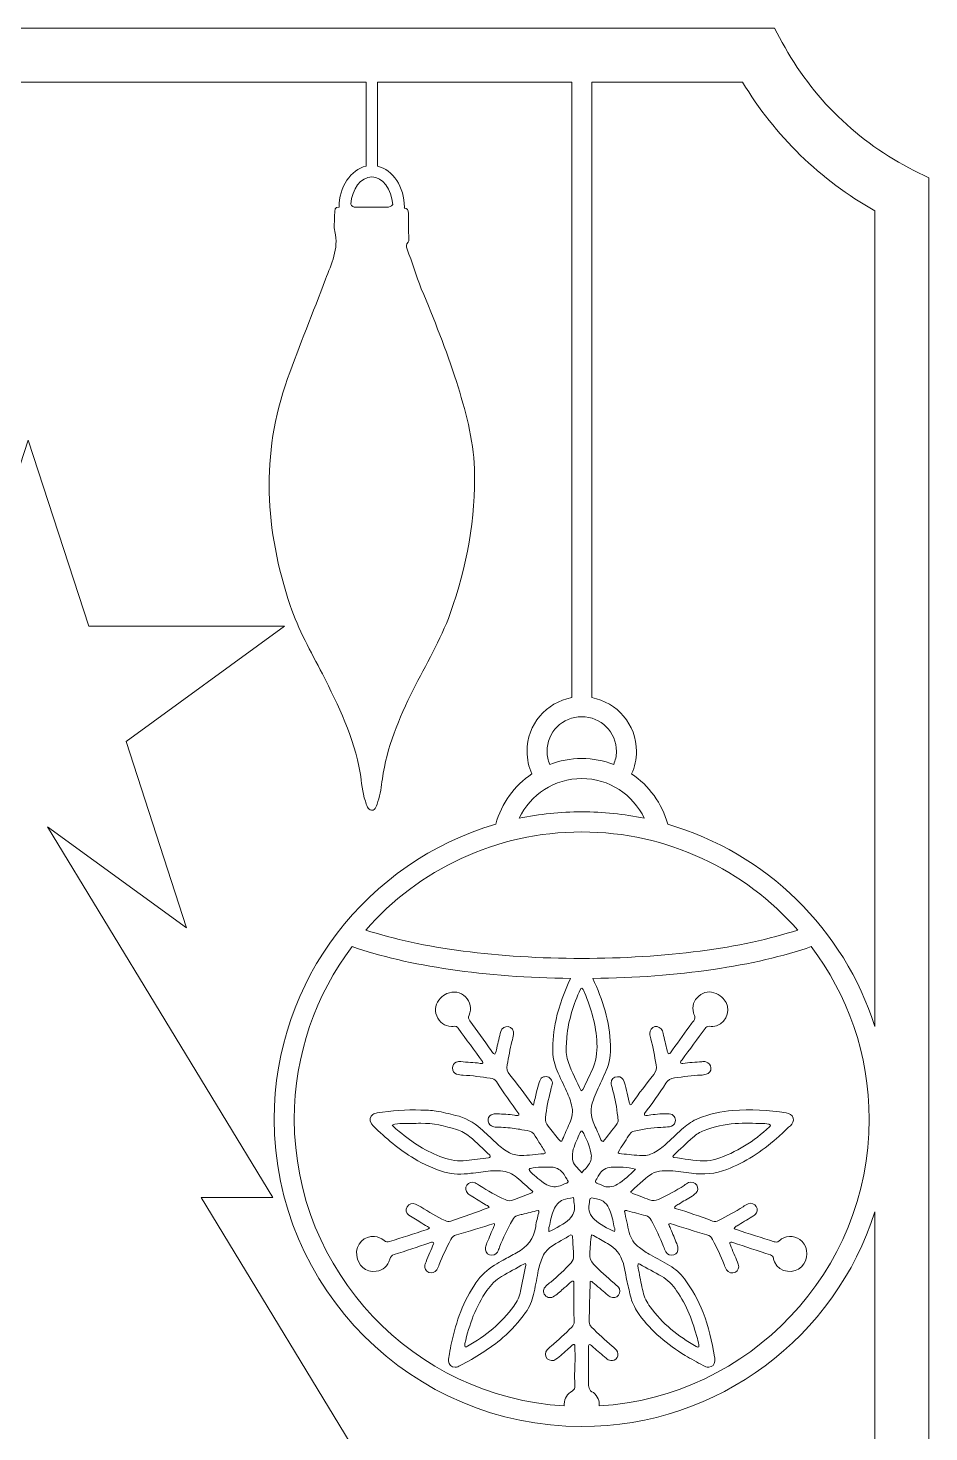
# Model space of a CAD drawing. Header units: centimetres. Extents: x 3.8 to 10.1, y -19.1 to -0.9.
# Drawn here: x 6.985 to 10.133, y -5.825 to -0.916 of the extents above; entities that cross this region are included whole.
import ezdxf

# ---------------------------------------------------------------- set-up
doc = ezdxf.new("R2010")
doc.units = ezdxf.units.CM
doc.header["$MEASUREMENT"] = 0
doc.layers.add('Layer 1', color=7, linetype='Continuous')

msp = doc.modelspace()

# ---------------------------------------------------------------- linework, layer by layer
at = {"layer": 'Layer 1', "lineweight": 0}
for points, knots in [([(10.0802, -1.4139), (9.8858, -1.3173), (9.7226, -1.1584), (9.6203, -0.9665), (9.6203, -0.9665), (9.5936, -0.9165), (9.5936, -0.9165), (9.5936, -0.9165), (8.9546, -0.9165), (8.9546, -0.9165), (8.9546, -0.9165), (8.8845, -0.9165), (8.8845, -0.9165), (8.8845, -0.9165), (8.2062, -0.9165), (8.2062, -0.9165), (8.2062, -0.9165), (8.1663, -0.9165), (8.1663, -0.9165), (8.1663, -0.9165), (5.8037, -0.9165), (5.8037, -0.9165), (5.8037, -0.9165), (5.7638, -0.9165), (5.7638, -0.9165), (5.7638, -0.9165), (5.0855, -0.9165), (5.0855, -0.9165), (5.0855, -0.9165), (5.0154, -0.9165), (5.0154, -0.9165), (5.0154, -0.9165), (4.3469, -0.9165), (4.3469, -0.9165), (4.3469, -0.9165), (4.3201, -0.9665), (4.3201, -0.9665), (4.2216, -1.1515), (4.0719, -1.3012), (3.8872, -1.4), (3.8872, -1.4), (3.8372, -1.4264), (3.8372, -1.4264), (3.8372, -1.4264), (3.8372, -19.0985), (3.8372, -19.0985), (3.8372, -19.0985), (10.1328, -19.0985), (10.1328, -19.0985), (10.1328, -19.0985), (10.1328, -1.44), (10.1328, -1.44), (10.1328, -1.44), (10.0802, -1.4139), (10.0802, -1.4139)], [0, 0, 0, 0, 1, 1, 1, 2, 2, 2, 3, 3, 3, 4, 4, 4, 5, 5, 5, 6, 6, 6, 7, 7, 7, 8, 8, 8, 9, 9, 9, 10, 10, 10, 11, 11, 11, 12, 12, 12, 13, 13, 13, 14, 14, 14, 15, 15, 15, 16, 16, 16, 17, 17, 17, 18, 18, 18, 18]), ([(9.944, -10.8465), (9.8522, -10.9406), (9.7682, -11.0129), (9.7087, -11.0661), (9.4552, -11.2926), (9.1475, -11.2876), (9.0465, -11.2656), (8.9383, -11.056), (8.4532, -10.7213), (8.4532, -10.7213), (7.7781, -10.1044), (8.4349, -9.0716), (8.462, -9.0288), (7.3955, -10.2199), (8.4655, -11.113), (8.5589, -11.3024), (8.6526, -11.4917), (8.5712, -11.5144), (8.5712, -11.5144), (7.8451, -11.236), (7.5793, -10.9554), (7.4217, -10.6748), (7.2678, -10.4007), (7.3867, -10.1091), (7.3927, -10.095), (6.7305, -11.2105), (8.6404, -11.5389), (8.0395, -11.7063), (7.439, -11.8737), (7.4242, -12.2578), (7.4242, -12.2578), (7.3207, -12.2367), (7.2121, -12.2367), (7.1275, -12.2424), (7.1275, -12.2424), (7.1275, -8.9058), (7.1275, -8.9058), (7.1275, -8.9058), (9.0342, -8.9058), (9.0342, -8.9058), (9.0342, -8.9058), (7.9458, -7.112), (7.9458, -7.112), (7.9458, -7.112), (8.4261, -7.112), (8.4261, -7.112), (8.4261, -7.112), (7.7476, -5.9933), (7.7476, -5.9933), (7.7476, -5.9933), (8.1896, -5.9933), (8.1896, -5.9933), (8.1896, -5.9933), (7.59, -5.0052), (7.59, -5.0052), (7.59, -5.0052), (7.8397, -5.0052), (7.8397, -5.0052), (7.8397, -5.0052), (7.0533, -3.7088), (7.0533, -3.7088), (7.0533, -3.7088), (7.539, -4.0618), (7.539, -4.0618), (7.539, -4.0618), (7.3273, -3.4106), (7.3273, -3.4106), (7.3273, -3.4106), (7.8813, -3.0079), (7.8813, -3.0079), (7.8813, -3.0079), (7.1967, -3.0079), (7.1967, -3.0079), (7.1967, -3.0079), (6.985, -2.3567), (6.985, -2.3567), (6.985, -2.3567), (6.7733, -3.0079), (6.7733, -3.0079), (6.7733, -3.0079), (6.0887, -3.0079), (6.0887, -3.0079), (6.0887, -3.0079), (6.6427, -3.4106), (6.6427, -3.4106), (6.6427, -3.4106), (6.431, -4.0618), (6.431, -4.0618), (6.431, -4.0618), (6.9171, -3.7085), (6.9171, -3.7085), (6.9171, -3.7085), (6.1303, -5.0052), (6.1303, -5.0052), (6.1303, -5.0052), (6.3804, -5.0052), (6.3804, -5.0052), (6.3804, -5.0052), (5.7804, -5.9933), (5.7804, -5.9933), (5.7804, -5.9933), (6.2224, -5.9933), (6.2224, -5.9933), (6.2224, -5.9933), (5.5439, -7.112), (5.5439, -7.112), (5.5439, -7.112), (6.0246, -7.112), (6.0246, -7.112), (6.0246, -7.112), (4.9358, -8.9058), (4.9358, -8.9058), (4.9358, -8.9058), (6.8425, -8.9058), (6.8425, -8.9058), (6.8425, -8.9058), (6.8425, -12.2424), (6.8425, -12.2424), (6.7579, -12.2367), (6.6493, -12.2367), (6.5458, -12.2578), (6.5458, -12.2578), (6.531, -11.8737), (5.9305, -11.7063), (5.3296, -11.5389), (7.2395, -11.2105), (6.5773, -10.095), (6.5833, -10.1091), (6.7022, -10.4007), (6.5483, -10.6748), (6.3907, -10.9554), (6.1249, -11.236), (5.3988, -11.5144), (5.3988, -11.5144), (5.3174, -11.4917), (5.4111, -11.3024), (5.5045, -11.113), (6.5745, -10.2199), (5.508, -9.0288), (5.5351, -9.0716), (6.1919, -10.1044), (5.5168, -10.7213), (5.5168, -10.7213), (5.0317, -11.056), (4.9235, -11.2656), (4.8225, -11.2876), (4.5148, -11.2926), (4.2613, -11.0661), (4.2018, -11.0129), (4.1178, -10.9406), (4.026, -10.8465), (4.026, -10.8465), (4.026, -5.0552), (4.026, -5.0552), (4.1634, -5.49), (4.5708, -5.8058), (5.0503, -5.8058), (5.643, -5.8058), (6.1249, -5.3239), (6.1249, -4.7312), (6.1249, -4.2433), (5.7977, -3.8302), (5.351, -3.7), (5.3309, -3.6264), (5.2853, -3.5647), (5.2246, -3.5238), (5.2359, -3.4993), (5.2415, -3.4725), (5.2415, -3.4452), (5.2415, -3.3517), (5.1742, -3.2737), (5.0855, -3.2574), (5.0855, -3.2574), (5.0855, -1.1052), (5.0855, -1.1052), (5.0855, -1.1052), (5.7638, -1.1052), (5.7638, -1.1052), (5.7638, -1.1052), (5.7638, -1.3997), (5.7638, -1.3997), (5.7106, -1.412), (5.67, -1.4714), (5.67, -1.5432), (5.67, -1.5441), (5.6703, -1.545), (5.6703, -1.546), (5.6606, -1.5472), (5.6559, -1.552), (5.6559, -1.5652), (5.6565, -1.5944), (5.6552, -1.624), (5.6546, -1.6533), (5.6546, -1.6574), (5.6549, -1.6627), (5.6571, -1.6649), (5.6659, -1.6725), (5.6634, -1.6806), (5.6603, -1.6891), (5.6433, -1.7351), (5.6294, -1.7822), (5.6109, -1.8279), (5.5665, -1.9348), (5.5234, -2.0421), (5.4885, -2.1525), (5.4567, -2.2519), (5.429, -2.3526), (5.4256, -2.4574), (5.4202, -2.6313), (5.4511, -2.7993), (5.5099, -2.9629), (5.5439, -3.057), (5.5951, -3.1419), (5.6395, -3.2306), (5.6889, -3.3297), (5.7317, -3.431), (5.7471, -3.5417), (5.7509, -3.5682), (5.7534, -3.5949), (5.7625, -3.6204), (5.7669, -3.6327), (5.7697, -3.6515), (5.7848, -3.6512), (5.7993, -3.6509), (5.8021, -3.6323), (5.8065, -3.6194), (5.8179, -3.5877), (5.8191, -3.5537), (5.8248, -3.5207), (5.8462, -3.3967), (5.9003, -3.285), (5.9566, -3.1746), (5.9969, -3.0963), (6.0406, -3.0195), (6.0689, -2.9355), (6.157, -2.6719), (6.1737, -2.4083), (6.078, -2.1421), (6.0359, -2.0254), (5.9896, -1.9106), (5.9456, -1.7948), (5.9251, -1.741), (5.8987, -1.6885), (5.9132, -1.6275), (5.9173, -1.6105), (5.9138, -1.5919), (5.9138, -1.5743), (5.9138, -1.5466), (5.9141, -1.5435), (5.8981, -1.5432), (5.8981, -1.5073), (5.888, -1.4743), (5.871, -1.4488), (5.8544, -1.4233), (5.8305, -1.4054), (5.8037, -1.3994), (5.8037, -1.3994), (5.8037, -1.1052), (5.8037, -1.1052), (5.8037, -1.1052), (8.1663, -1.1052), (8.1663, -1.1052), (8.1663, -1.1052), (8.1663, -1.3994), (8.1663, -1.3994), (8.1395, -1.4054), (8.1156, -1.4233), (8.099, -1.4488), (8.082, -1.4743), (8.0719, -1.5073), (8.0719, -1.5432), (8.0559, -1.5435), (8.0562, -1.5466), (8.0562, -1.5743), (8.0562, -1.5919), (8.0527, -1.6105), (8.0568, -1.6275), (8.0713, -1.6885), (8.0449, -1.741), (8.0244, -1.7948), (7.9804, -1.9106), (7.9341, -2.0254), (7.892, -2.1421), (7.7963, -2.4083), (7.813, -2.6719), (7.9011, -2.9355), (7.9294, -3.0195), (7.9731, -3.0963), (8.0134, -3.1746), (8.0697, -3.285), (8.1238, -3.3967), (8.1452, -3.5207), (8.1509, -3.5537), (8.1521, -3.5877), (8.1635, -3.6194), (8.1679, -3.6323), (8.1707, -3.6509), (8.1852, -3.6512), (8.2003, -3.6515), (8.2031, -3.6327), (8.2075, -3.6204), (8.2166, -3.5949), (8.2191, -3.5682), (8.2229, -3.5417), (8.2383, -3.431), (8.2811, -3.3297), (8.3305, -3.2306), (8.3749, -3.1419), (8.4261, -3.057), (8.4601, -2.9629), (8.5189, -2.7993), (8.5498, -2.6313), (8.5444, -2.4574), (8.541, -2.3526), (8.5133, -2.2519), (8.4815, -2.1525), (8.4466, -2.0421), (8.4035, -1.9348), (8.3591, -1.8279), (8.3406, -1.7822), (8.3267, -1.7351), (8.3097, -1.6891), (8.3066, -1.6806), (8.3041, -1.6725), (8.3129, -1.6649), (8.3151, -1.6627), (8.3154, -1.6574), (8.3154, -1.6533), (8.3148, -1.624), (8.3135, -1.5944), (8.3141, -1.5652), (8.3141, -1.552), (8.3094, -1.5472), (8.2997, -1.546), (8.2997, -1.545), (8.3, -1.5441), (8.3, -1.5432), (8.3, -1.4714), (8.2594, -1.412), (8.2062, -1.3997), (8.2062, -1.3997), (8.2062, -1.1052), (8.2062, -1.1052), (8.2062, -1.1052), (8.8845, -1.1052), (8.8845, -1.1052), (8.8845, -1.1052), (8.8845, -3.2574), (8.8845, -3.2574), (8.7958, -3.2737), (8.7285, -3.3517), (8.7285, -3.4452), (8.7285, -3.4725), (8.7341, -3.4993), (8.7454, -3.5238), (8.6847, -3.5647), (8.6391, -3.6264), (8.619, -3.7), (8.1723, -3.8302), (7.8451, -4.2433), (7.8451, -4.7312), (7.8451, -5.3239), (8.327, -5.8058), (8.9197, -5.8058), (9.3992, -5.8058), (9.8066, -5.49), (9.944, -5.0552), (9.944, -5.0552), (9.944, -10.8465), (9.944, -10.8465)], [0, 0, 0, 0, 1, 1, 1, 2, 2, 2, 3, 3, 3, 4, 4, 4, 5, 5, 5, 6, 6, 6, 7, 7, 7, 8, 8, 8, 9, 9, 9, 10, 10, 10, 11, 11, 11, 12, 12, 12, 13, 13, 13, 14, 14, 14, 15, 15, 15, 16, 16, 16, 17, 17, 17, 18, 18, 18, 19, 19, 19, 20, 20, 20, 21, 21, 21, 22, 22, 22, 23, 23, 23, 24, 24, 24, 25, 25, 25, 26, 26, 26, 27, 27, 27, 28, 28, 28, 29, 29, 29, 30, 30, 30, 31, 31, 31, 32, 32, 32, 33, 33, 33, 34, 34, 34, 35, 35, 35, 36, 36, 36, 37, 37, 37, 38, 38, 38, 39, 39, 39, 40, 40, 40, 41, 41, 41, 42, 42, 42, 43, 43, 43, 44, 44, 44, 45, 45, 45, 46, 46, 46, 47, 47, 47, 48, 48, 48, 49, 49, 49, 50, 50, 50, 51, 51, 51, 52, 52, 52, 53, 53, 53, 54, 54, 54, 55, 55, 55, 56, 56, 56, 57, 57, 57, 58, 58, 58, 59, 59, 59, 60, 60, 60, 61, 61, 61, 62, 62, 62, 63, 63, 63, 64, 64, 64, 65, 65, 65, 66, 66, 66, 67, 67, 67, 68, 68, 68, 69, 69, 69, 70, 70, 70, 71, 71, 71, 72, 72, 72, 73, 73, 73, 74, 74, 74, 75, 75, 75, 76, 76, 76, 77, 77, 77, 78, 78, 78, 79, 79, 79, 80, 80, 80, 81, 81, 81, 82, 82, 82, 83, 83, 83, 84, 84, 84, 85, 85, 85, 86, 86, 86, 87, 87, 87, 88, 88, 88, 89, 89, 89, 90, 90, 90, 91, 91, 91, 92, 92, 92, 93, 93, 93, 94, 94, 94, 95, 95, 95, 96, 96, 96, 97, 97, 97, 98, 98, 98, 99, 99, 99, 100, 100, 100, 101, 101, 101, 102, 102, 102, 103, 103, 103, 104, 104, 104, 105, 105, 105, 106, 106, 106, 107, 107, 107, 108, 108, 108, 109, 109, 109, 110, 110, 110, 111, 111, 111, 112, 112, 112, 113, 113, 113, 114, 114, 114, 115, 115, 115, 116, 116, 116, 117, 117, 117, 118, 118, 118, 119, 119, 119, 120, 120, 120, 121, 121, 121, 122, 122, 122, 123, 123, 123, 123]), ([(9.4819, -1.1052), (9.593, -1.2921), (9.7543, -1.4491), (9.944, -1.5554), (9.944, -1.5554), (9.944, -4.4075), (9.944, -4.4075), (9.8364, -4.0674), (9.5637, -3.8), (9.2202, -3.7), (9.2, -3.6264), (9.1544, -3.5647), (9.094, -3.5238), (9.105, -3.4993), (9.1107, -3.4725), (9.1107, -3.4452), (9.1107, -3.3517), (9.0434, -3.2737), (8.9546, -3.2574), (8.9546, -3.2574), (8.9546, -1.1052), (8.9546, -1.1052), (8.9546, -1.1052), (9.4819, -1.1052), (9.4819, -1.1052)], [0, 0, 0, 0, 1, 1, 1, 2, 2, 2, 3, 3, 3, 4, 4, 4, 5, 5, 5, 6, 6, 6, 7, 7, 7, 8, 8, 8, 8]), ([(8.1858, -1.4371), (8.2242, -1.4371), (8.2556, -1.4796), (8.2591, -1.5334), (8.2547, -1.5397), (8.2481, -1.5435), (8.2371, -1.5432), (8.2201, -1.5425), (8.2031, -1.5428), (8.1858, -1.5428), (8.1858, -1.5428), (8.1858, -1.5432), (8.1858, -1.5432), (8.1672, -1.5432), (8.149, -1.5425), (8.1304, -1.5432), (8.121, -1.5435), (8.1159, -1.5397), (8.1128, -1.5321), (8.1166, -1.479), (8.1477, -1.4371), (8.1858, -1.4371)], [0, 0, 0, 0, 1, 1, 1, 2, 2, 2, 3, 3, 3, 4, 4, 4, 5, 5, 5, 6, 6, 6, 7, 7, 7, 7]), ([(8.7983, -3.4452), (8.7983, -3.3785), (8.8527, -3.3241), (8.9197, -3.3241), (8.9864, -3.3241), (9.0408, -3.3785), (9.0408, -3.4452), (9.0408, -3.4612), (9.0374, -3.4766), (9.0314, -3.4911), (8.9965, -3.4776), (8.9587, -3.4703), (8.9197, -3.4703), (8.8804, -3.4703), (8.8427, -3.4776), (8.8077, -3.4911), (8.8018, -3.4766), (8.7983, -3.4612), (8.7983, -3.4452)], [0, 0, 0, 0, 1, 1, 1, 2, 2, 2, 3, 3, 3, 4, 4, 4, 5, 5, 5, 6, 6, 6, 6]), ([(8.9197, -3.5402), (9.0147, -3.5402), (9.099, -3.5962), (9.1381, -3.6792), (9.0676, -3.6644), (8.9943, -3.6569), (8.9197, -3.6569), (8.8449, -3.6569), (8.7716, -3.6644), (8.7011, -3.6792), (8.7401, -3.5962), (8.8247, -3.5402), (8.9197, -3.5402)], [0, 0, 0, 0, 1, 1, 1, 2, 2, 2, 3, 3, 3, 4, 4, 4, 4]), ([(8.9197, -3.727), (9.2202, -3.727), (9.4904, -3.8598), (9.6744, -4.0699), (9.4813, -4.1335), (9.2101, -4.1693), (8.9197, -4.1693), (8.629, -4.1693), (8.3579, -4.1335), (8.1647, -4.0699), (8.3491, -3.8598), (8.619, -3.727), (8.9197, -3.727)], [0, 0, 0, 0, 1, 1, 1, 2, 2, 2, 3, 3, 3, 4, 4, 4, 4]), ([(8.8958, -5.6627), (8.8961, -5.6712), (8.8942, -5.6772), (8.8864, -5.6819), (8.8691, -5.6917), (8.8596, -5.7071), (8.8584, -5.7272), (8.8581, -5.7294), (8.8584, -5.7316), (8.8584, -5.7338), (8.333, -5.702), (7.9152, -5.2648), (7.9152, -4.7312), (7.9152, -4.505), (7.9904, -4.2958), (8.1172, -4.1278), (8.3107, -4.1958), (8.585, -4.236), (8.8807, -4.2392), (8.859, -4.2854), (8.8411, -4.3333), (8.8298, -4.3833), (8.8213, -4.4207), (8.8184, -4.4585), (8.8187, -4.4965), (8.8191, -4.5192), (8.825, -4.5412), (8.8338, -4.562), (8.8445, -4.5859), (8.8555, -4.6098), (8.8669, -4.6337), (8.8751, -4.6513), (8.8813, -4.6696), (8.8854, -4.6884), (8.888, -4.7001), (8.8876, -4.7114), (8.8845, -4.723), (8.8817, -4.7334), (8.8785, -4.7438), (8.8738, -4.7535), (8.8656, -4.7721), (8.8574, -4.7903), (8.8496, -4.8086), (8.8433, -4.8092), (8.8414, -4.8045), (8.8386, -4.801), (8.8263, -4.7863), (8.8147, -4.7708), (8.8021, -4.7561), (8.7945, -4.7469), (8.792, -4.7381), (8.7933, -4.7262), (8.7964, -4.6938), (8.803, -4.662), (8.8112, -4.6302), (8.8125, -4.6252), (8.8131, -4.6195), (8.8153, -4.6145), (8.8213, -4.6013), (8.8115, -4.5859), (8.7999, -4.5834), (8.7857, -4.5802), (8.7756, -4.5862), (8.7706, -4.6025), (8.7672, -4.6136), (8.7643, -4.6249), (8.7615, -4.6362), (8.758, -4.651), (8.7549, -4.6661), (8.7511, -4.6818), (8.7486, -4.6802), (8.7461, -4.6796), (8.7448, -4.678), (8.7209, -4.6428), (8.6948, -4.6088), (8.6681, -4.5758), (8.6596, -4.5651), (8.657, -4.5547), (8.6592, -4.5415), (8.664, -4.5141), (8.6687, -4.4868), (8.6759, -4.4597), (8.6781, -4.4515), (8.6806, -4.443), (8.6816, -4.4349), (8.6838, -4.4217), (8.6747, -4.4097), (8.6621, -4.4075), (8.652, -4.4059), (8.6401, -4.4128), (8.6369, -4.4242), (8.6316, -4.4434), (8.6272, -4.4632), (8.6228, -4.4827), (8.6212, -4.4902), (8.6199, -4.4975), (8.6161, -4.5044), (8.6092, -4.5019), (8.6067, -4.4956), (8.6032, -4.4909), (8.5784, -4.4563), (8.5535, -4.4213), (8.5287, -4.387), (8.524, -4.3808), (8.523, -4.3754), (8.5259, -4.3679), (8.5353, -4.3439), (8.5315, -4.3219), (8.5133, -4.3037), (8.4957, -4.2864), (8.4711, -4.282), (8.4488, -4.2924), (8.4403, -4.2964), (8.4324, -4.3015), (8.4261, -4.3084), (8.4091, -4.3263), (8.4035, -4.3471), (8.4129, -4.3704), (8.4224, -4.393), (8.4393, -4.4062), (8.4648, -4.4069), (8.4686, -4.4069), (8.4724, -4.4066), (8.4765, -4.4066), (8.4806, -4.4066), (8.4837, -4.4081), (8.4862, -4.4113), (8.4869, -4.4119), (8.4872, -4.4125), (8.4878, -4.4132), (8.5161, -4.4522), (8.5447, -4.4909), (8.573, -4.5296), (8.5737, -4.5308), (8.5737, -4.5324), (8.5743, -4.534), (8.5718, -4.5384), (8.5674, -4.5368), (8.5642, -4.5362), (8.5422, -4.5314), (8.5193, -4.5336), (8.4972, -4.5299), (8.4916, -4.5292), (8.4862, -4.5299), (8.4812, -4.5321), (8.4727, -4.5362), (8.4683, -4.5428), (8.468, -4.5522), (8.468, -4.5623), (8.473, -4.5711), (8.4824, -4.5736), (8.49, -4.5758), (8.4979, -4.5774), (8.5054, -4.5777), (8.5372, -4.5783), (8.5686, -4.584), (8.6001, -4.5881), (8.6089, -4.589), (8.6161, -4.5918), (8.6215, -4.6), (8.6464, -4.6381), (8.6728, -4.6758), (8.7001, -4.7123), (8.7008, -4.7133), (8.7001, -4.7152), (8.7001, -4.7167), (8.6951, -4.7196), (8.6894, -4.7183), (8.6844, -4.7174), (8.6646, -4.7133), (8.6445, -4.7142), (8.6243, -4.7126), (8.6196, -4.7123), (8.6149, -4.7123), (8.6105, -4.7133), (8.6007, -4.7149), (8.5935, -4.7221), (8.5922, -4.7318), (8.5907, -4.7406), (8.596, -4.751), (8.6042, -4.7551), (8.6099, -4.7579), (8.6158, -4.7589), (8.6221, -4.7589), (8.6432, -4.7595), (8.664, -4.7608), (8.6847, -4.7639), (8.6929, -4.7652), (8.7014, -4.7661), (8.7099, -4.768), (8.7218, -4.7702), (8.736, -4.7696), (8.7454, -4.7768), (8.7549, -4.7841), (8.7605, -4.7963), (8.7672, -4.8067), (8.7753, -4.819), (8.7832, -4.8316), (8.7907, -4.8441), (8.7933, -4.8482), (8.7917, -4.852), (8.7867, -4.852), (8.7602, -4.8523), (8.7344, -4.8586), (8.708, -4.8583), (8.691, -4.8583), (8.6759, -4.8539), (8.6615, -4.8454), (8.646, -4.8363), (8.6322, -4.8253), (8.6193, -4.813), (8.6017, -4.7966), (8.5841, -4.7803), (8.5664, -4.7639), (8.5413, -4.7413), (8.512, -4.7259), (8.479, -4.718), (8.4563, -4.7123), (8.434, -4.7067), (8.411, -4.7029), (8.3931, -4.6998), (8.3755, -4.7001), (8.3579, -4.6994), (8.3063, -4.6969), (8.2556, -4.7016), (8.205, -4.7092), (8.1993, -4.7101), (8.1943, -4.7117), (8.1899, -4.7149), (8.1798, -4.7218), (8.177, -4.7353), (8.1836, -4.7457), (8.1858, -4.7488), (8.1883, -4.7517), (8.1911, -4.7545), (8.2345, -4.7979), (8.2814, -4.8372), (8.334, -4.8693), (8.3673, -4.8898), (8.4032, -4.9042), (8.44, -4.9162), (8.4702, -4.9259), (8.5013, -4.924), (8.5322, -4.9206), (8.5551, -4.9181), (8.5784, -4.9152), (8.6014, -4.9124), (8.613, -4.9108), (8.6246, -4.9118), (8.636, -4.9121), (8.6583, -4.9127), (8.6769, -4.9215), (8.6929, -4.9354), (8.7118, -4.9511), (8.73, -4.9681), (8.7483, -4.9841), (8.7476, -4.9889), (8.7442, -4.9895), (8.7417, -4.9904), (8.7215, -4.9983), (8.7011, -5.0055), (8.6813, -5.0137), (8.6709, -5.0178), (8.6621, -5.0169), (8.6523, -5.0125), (8.6212, -4.9986), (8.5916, -4.9816), (8.5627, -4.9634), (8.5576, -4.9599), (8.5526, -4.9561), (8.5469, -4.9536), (8.5366, -4.9486), (8.5246, -4.9521), (8.518, -4.9615), (8.5123, -4.97), (8.5136, -4.9838), (8.5218, -4.9911), (8.5252, -4.9942), (8.529, -4.9967), (8.5331, -4.9992), (8.5495, -5.0093), (8.5661, -5.0194), (8.5825, -5.0298), (8.5872, -5.0323), (8.5929, -5.0338), (8.5963, -5.0405), (8.5507, -5.0565), (8.5064, -5.0716), (8.462, -5.0876), (8.4544, -5.0902), (8.4488, -5.0892), (8.4422, -5.0861), (8.4132, -5.0716), (8.3846, -5.0559), (8.3572, -5.0382), (8.3513, -5.0345), (8.3456, -5.0307), (8.339, -5.0279), (8.3274, -5.0225), (8.3157, -5.0269), (8.3091, -5.0379), (8.3038, -5.0477), (8.3056, -5.0593), (8.316, -5.0669), (8.3308, -5.0769), (8.3462, -5.0858), (8.3613, -5.0952), (8.3698, -5.1005), (8.3786, -5.1053), (8.3871, -5.1106), (8.3849, -5.1163), (8.3802, -5.1169), (8.3761, -5.1182), (8.3333, -5.132), (8.2905, -5.1455), (8.2481, -5.1591), (8.2408, -5.1616), (8.2349, -5.1613), (8.2289, -5.1556), (8.2195, -5.1471), (8.2081, -5.1427), (8.1952, -5.1414), (8.1628, -5.1383), (8.1273, -5.1663), (8.1336, -5.2081), (8.1386, -5.2415), (8.1628, -5.2682), (8.2015, -5.2629), (8.2264, -5.2597), (8.2424, -5.2449), (8.2487, -5.221), (8.2515, -5.2113), (8.2556, -5.2072), (8.2647, -5.2044), (8.3053, -5.1915), (8.3456, -5.1776), (8.3859, -5.1644), (8.3887, -5.1635), (8.3915, -5.1619), (8.3947, -5.1613), (8.3969, -5.1609), (8.3994, -5.1609), (8.4013, -5.1619), (8.4041, -5.1631), (8.4025, -5.1657), (8.4016, -5.1675), (8.3975, -5.1776), (8.3931, -5.1877), (8.389, -5.1974), (8.3843, -5.2084), (8.3799, -5.2191), (8.3755, -5.2298), (8.3742, -5.2333), (8.3723, -5.2371), (8.3717, -5.2408), (8.3692, -5.2525), (8.3749, -5.2635), (8.3849, -5.2673), (8.3956, -5.271), (8.4076, -5.2676), (8.4135, -5.2578), (8.417, -5.2519), (8.4195, -5.2456), (8.422, -5.239), (8.4337, -5.2094), (8.4472, -5.1808), (8.4617, -5.1524), (8.4664, -5.1433), (8.4721, -5.1386), (8.4821, -5.1358), (8.5262, -5.1232), (8.5696, -5.1097), (8.6133, -5.0961), (8.6174, -5.0996), (8.6139, -5.1031), (8.6127, -5.1062), (8.6048, -5.1254), (8.5963, -5.1446), (8.5885, -5.1641), (8.5863, -5.1691), (8.5844, -5.1742), (8.5831, -5.1795), (8.5806, -5.1905), (8.5869, -5.2021), (8.597, -5.2056), (8.608, -5.2097), (8.6196, -5.2056), (8.6253, -5.1959), (8.6284, -5.1905), (8.6303, -5.1845), (8.6325, -5.1786), (8.6451, -5.1462), (8.6596, -5.1144), (8.6772, -5.0842), (8.6816, -5.0763), (8.6869, -5.0707), (8.6961, -5.0684), (8.7014, -5.0672), (8.7064, -5.0653), (8.7115, -5.064), (8.7303, -5.0593), (8.7489, -5.0546), (8.7678, -5.0505), (8.77, -5.0502), (8.7703, -5.0552), (8.7694, -5.0587), (8.7656, -5.0744), (8.7609, -5.0902), (8.7587, -5.1062), (8.7533, -5.1493), (8.7288, -5.1779), (8.692, -5.1984), (8.6765, -5.2069), (8.6608, -5.2154), (8.6451, -5.2239), (8.635, -5.2295), (8.625, -5.2355), (8.6152, -5.2415), (8.5888, -5.2572), (8.5677, -5.2783), (8.5501, -5.3034), (8.506, -5.367), (8.4806, -5.4381), (8.4645, -5.513), (8.4617, -5.5259), (8.4592, -5.5388), (8.457, -5.5517), (8.4554, -5.5602), (8.4541, -5.5686), (8.4544, -5.5771), (8.4544, -5.5904), (8.4639, -5.5982), (8.4771, -5.5982), (8.4834, -5.5982), (8.4891, -5.5957), (8.4947, -5.5929), (8.5479, -5.5655), (8.5982, -5.534), (8.6441, -5.495), (8.6747, -5.4696), (8.6998, -5.4394), (8.7234, -5.4073), (8.7373, -5.3884), (8.7461, -5.3667), (8.7511, -5.3437), (8.7571, -5.3189), (8.7618, -5.2937), (8.7662, -5.2685), (8.7694, -5.2509), (8.7744, -5.2339), (8.781, -5.2172), (8.7873, -5.2009), (8.798, -5.188), (8.8121, -5.1776), (8.8345, -5.1613), (8.8603, -5.1499), (8.882, -5.1351), (8.8889, -5.138), (8.8873, -5.1424), (8.8876, -5.1458), (8.8889, -5.1666), (8.8898, -5.1877), (8.8914, -5.2084), (8.8924, -5.2185), (8.8889, -5.2264), (8.8823, -5.2336), (8.86, -5.2575), (8.8367, -5.2802), (8.8112, -5.3006), (8.8058, -5.305), (8.8002, -5.3091), (8.7952, -5.3141), (8.7841, -5.3245), (8.7829, -5.3368), (8.7914, -5.3469), (8.7999, -5.3569), (8.8121, -5.3585), (8.8247, -5.3494), (8.8364, -5.3406), (8.8474, -5.3308), (8.8587, -5.3214), (8.8669, -5.3145), (8.8747, -5.3069), (8.8832, -5.2997), (8.8845, -5.2984), (8.887, -5.2975), (8.8892, -5.2978), (8.8924, -5.2981), (8.8917, -5.3012), (8.8917, -5.3031), (8.8917, -5.3327), (8.892, -5.3623), (8.892, -5.3915), (8.8924, -5.4073), (8.8924, -5.4227), (8.893, -5.4381), (8.8933, -5.4466), (8.8905, -5.4526), (8.8845, -5.4585), (8.8618, -5.4818), (8.8376, -5.5038), (8.8128, -5.5246), (8.8077, -5.5287), (8.803, -5.5325), (8.7989, -5.5372), (8.7904, -5.5469), (8.7911, -5.5602), (8.7992, -5.5686), (8.8068, -5.5762), (8.82, -5.5781), (8.8291, -5.5708), (8.8445, -5.5589), (8.859, -5.546), (8.8738, -5.5334), (8.8788, -5.529), (8.8842, -5.5243), (8.8895, -5.5196), (8.8917, -5.5177), (8.8958, -5.5199), (8.8958, -5.5233), (8.8961, -5.5473), (8.8968, -5.5715), (8.8955, -5.5954), (8.8946, -5.6177), (8.8942, -5.6404), (8.8958, -5.6627)], [0, 0, 0, 0, 1, 1, 1, 2, 2, 2, 3, 3, 3, 4, 4, 4, 5, 5, 5, 6, 6, 6, 7, 7, 7, 8, 8, 8, 9, 9, 9, 10, 10, 10, 11, 11, 11, 12, 12, 12, 13, 13, 13, 14, 14, 14, 15, 15, 15, 16, 16, 16, 17, 17, 17, 18, 18, 18, 19, 19, 19, 20, 20, 20, 21, 21, 21, 22, 22, 22, 23, 23, 23, 24, 24, 24, 25, 25, 25, 26, 26, 26, 27, 27, 27, 28, 28, 28, 29, 29, 29, 30, 30, 30, 31, 31, 31, 32, 32, 32, 33, 33, 33, 34, 34, 34, 35, 35, 35, 36, 36, 36, 37, 37, 37, 38, 38, 38, 39, 39, 39, 40, 40, 40, 41, 41, 41, 42, 42, 42, 43, 43, 43, 44, 44, 44, 45, 45, 45, 46, 46, 46, 47, 47, 47, 48, 48, 48, 49, 49, 49, 50, 50, 50, 51, 51, 51, 52, 52, 52, 53, 53, 53, 54, 54, 54, 55, 55, 55, 56, 56, 56, 57, 57, 57, 58, 58, 58, 59, 59, 59, 60, 60, 60, 61, 61, 61, 62, 62, 62, 63, 63, 63, 64, 64, 64, 65, 65, 65, 66, 66, 66, 67, 67, 67, 68, 68, 68, 69, 69, 69, 70, 70, 70, 71, 71, 71, 72, 72, 72, 73, 73, 73, 74, 74, 74, 75, 75, 75, 76, 76, 76, 77, 77, 77, 78, 78, 78, 79, 79, 79, 80, 80, 80, 81, 81, 81, 82, 82, 82, 83, 83, 83, 84, 84, 84, 85, 85, 85, 86, 86, 86, 87, 87, 87, 88, 88, 88, 89, 89, 89, 90, 90, 90, 91, 91, 91, 92, 92, 92, 93, 93, 93, 94, 94, 94, 95, 95, 95, 96, 96, 96, 97, 97, 97, 98, 98, 98, 99, 99, 99, 100, 100, 100, 101, 101, 101, 102, 102, 102, 103, 103, 103, 104, 104, 104, 105, 105, 105, 106, 106, 106, 107, 107, 107, 108, 108, 108, 109, 109, 109, 110, 110, 110, 111, 111, 111, 112, 112, 112, 113, 113, 113, 114, 114, 114, 115, 115, 115, 116, 116, 116, 117, 117, 117, 118, 118, 118, 119, 119, 119, 120, 120, 120, 121, 121, 121, 122, 122, 122, 123, 123, 123, 124, 124, 124, 125, 125, 125, 126, 126, 126, 127, 127, 127, 128, 128, 128, 129, 129, 129, 130, 130, 130, 131, 131, 131, 132, 132, 132, 133, 133, 133, 134, 134, 134, 135, 135, 135, 136, 136, 136, 137, 137, 137, 138, 138, 138, 139, 139, 139, 140, 140, 140, 141, 141, 141, 142, 142, 142, 143, 143, 143, 144, 144, 144, 145, 145, 145, 146, 146, 146, 147, 147, 147, 148, 148, 148, 149, 149, 149, 150, 150, 150, 151, 151, 151, 152, 152, 152, 153, 153, 153, 154, 154, 154, 155, 155, 155, 156, 156, 156, 157, 157, 157, 158, 158, 158, 159, 159, 159, 160, 160, 160, 161, 161, 161, 162, 162, 162, 163, 163, 163, 164, 164, 164, 165, 165, 165, 166, 166, 166, 167, 167, 167, 168, 168, 168, 169, 169, 169, 170, 170, 170, 171, 171, 171, 172, 172, 172, 173, 173, 173, 174, 174, 174, 175, 175, 175, 175]), ([(8.9433, -5.5369), (8.9433, -5.5312), (8.9417, -5.5249), (8.9455, -5.5189), (8.9528, -5.5196), (8.9562, -5.5252), (8.9606, -5.529), (8.9754, -5.5416), (8.9899, -5.5545), (9.0047, -5.5671), (9.0094, -5.5712), (9.0144, -5.5746), (9.021, -5.5749), (9.0301, -5.5759), (9.0377, -5.5731), (9.043, -5.5649), (9.0478, -5.5573), (9.0475, -5.546), (9.0415, -5.5388), (9.0368, -5.5337), (9.0317, -5.529), (9.0261, -5.5246), (9.0012, -5.5038), (8.9773, -5.4815), (8.9543, -5.4582), (8.9493, -5.4532), (8.9455, -5.4478), (8.9458, -5.4403), (8.9468, -5.3931), (8.9477, -5.3456), (8.949, -5.2984), (8.9534, -5.2956), (8.9559, -5.2997), (8.9584, -5.3019), (8.9745, -5.3154), (8.9902, -5.3292), (9.0062, -5.3428), (9.0103, -5.3462), (9.0144, -5.3497), (9.0191, -5.3522), (9.0298, -5.3582), (9.0412, -5.3554), (9.0484, -5.3462), (9.0547, -5.3381), (9.055, -5.3264), (9.0481, -5.3182), (9.0434, -5.3132), (9.0377, -5.3088), (9.0324, -5.3044), (9.0072, -5.2839), (8.9836, -5.2616), (8.9609, -5.238), (8.9509, -5.2276), (8.9471, -5.2169), (8.9477, -5.2028), (8.9493, -5.1804), (8.9496, -5.1581), (8.9534, -5.1355), (8.9565, -5.1364), (8.9591, -5.1367), (8.9609, -5.1377), (8.977, -5.1468), (8.9927, -5.1565), (9.0091, -5.1657), (9.038, -5.1814), (9.0563, -5.2047), (9.0651, -5.2364), (9.071, -5.2572), (9.0736, -5.2789), (9.0783, -5.3), (9.0827, -5.3189), (9.0868, -5.3377), (9.0918, -5.3566), (9.0972, -5.3777), (9.1079, -5.3966), (9.1208, -5.4142), (9.1635, -5.474), (9.2189, -5.5193), (9.2812, -5.5573), (9.3016, -5.5696), (9.323, -5.5809), (9.3438, -5.5926), (9.3501, -5.596), (9.3564, -5.5985), (9.3636, -5.5982), (9.3756, -5.5976), (9.3841, -5.5897), (9.385, -5.5778), (9.3856, -5.5724), (9.385, -5.5671), (9.3841, -5.5617), (9.3746, -5.5089), (9.3627, -5.457), (9.3438, -5.4069), (9.3277, -5.3645), (9.3051, -5.3258), (9.2787, -5.2893), (9.2648, -5.2701), (9.2469, -5.2553), (9.2268, -5.2434), (9.2047, -5.2305), (9.1824, -5.2179), (9.1598, -5.2056), (9.1462, -5.1981), (9.1333, -5.1899), (9.1211, -5.1804), (9.1031, -5.1666), (9.0909, -5.1493), (9.0855, -5.1273), (9.0795, -5.1024), (9.0742, -5.0776), (9.0688, -5.0537), (9.0729, -5.048), (9.0764, -5.0508), (9.0799, -5.0518), (9.1009, -5.0574), (9.1217, -5.0628), (9.1428, -5.0684), (9.1516, -5.0707), (9.1576, -5.0757), (9.162, -5.0839), (9.1786, -5.1137), (9.1934, -5.1443), (9.2054, -5.1764), (9.2079, -5.1826), (9.2104, -5.1896), (9.2136, -5.1955), (9.2192, -5.2056), (9.2309, -5.2097), (9.2419, -5.2059), (9.251, -5.2028), (9.2573, -5.193), (9.256, -5.1817), (9.2554, -5.1764), (9.2535, -5.1713), (9.2516, -5.1663), (9.2447, -5.149), (9.2375, -5.132), (9.2302, -5.1147), (9.228, -5.109), (9.2255, -5.1037), (9.2233, -5.098), (9.2255, -5.0971), (9.2271, -5.0958), (9.2283, -5.0961), (9.2711, -5.1093), (9.3139, -5.1232), (9.357, -5.1358), (9.3671, -5.1386), (9.3727, -5.1436), (9.3771, -5.1524), (9.3919, -5.1808), (9.4051, -5.2097), (9.4171, -5.239), (9.4196, -5.2456), (9.4221, -5.2522), (9.4256, -5.2578), (9.4322, -5.2682), (9.4454, -5.2717), (9.4564, -5.2663), (9.4659, -5.2616), (9.4712, -5.2497), (9.4668, -5.2386), (9.4589, -5.2185), (9.4501, -5.1987), (9.4419, -5.1786), (9.4401, -5.1742), (9.4385, -5.1701), (9.4369, -5.1657), (9.436, -5.1625), (9.4382, -5.1613), (9.4404, -5.1609), (9.4426, -5.1606), (9.4451, -5.1616), (9.4473, -5.1622), (9.4913, -5.177), (9.5351, -5.1918), (9.5794, -5.2059), (9.5854, -5.2081), (9.5879, -5.2116), (9.5895, -5.2172), (9.5904, -5.2217), (9.5917, -5.2264), (9.5936, -5.2305), (9.6115, -5.2701), (9.6631, -5.2723), (9.6873, -5.2471), (9.7115, -5.222), (9.7128, -5.182), (9.6898, -5.1587), (9.6703, -5.1392), (9.6404, -5.1358), (9.6172, -5.1502), (9.614, -5.1524), (9.6109, -5.155), (9.608, -5.1575), (9.6043, -5.1609), (9.5999, -5.1616), (9.5952, -5.1603), (9.5942, -5.16), (9.5936, -5.16), (9.5926, -5.1597), (9.5486, -5.1455), (9.5042, -5.1317), (9.4602, -5.1175), (9.4574, -5.1166), (9.4548, -5.1144), (9.4523, -5.1131), (9.4539, -5.1075), (9.4589, -5.1065), (9.4627, -5.104), (9.4797, -5.0936), (9.497, -5.0832), (9.5143, -5.0725), (9.5181, -5.0703), (9.5222, -5.0678), (9.5256, -5.0647), (9.5338, -5.0568), (9.5351, -5.0461), (9.5294, -5.037), (9.5234, -5.0272), (9.5118, -5.0228), (9.5011, -5.0272), (9.4948, -5.0301), (9.4888, -5.0338), (9.4832, -5.0376), (9.4555, -5.0552), (9.4272, -5.071), (9.3979, -5.0854), (9.391, -5.0889), (9.3847, -5.0905), (9.3762, -5.0873), (9.3334, -5.0716), (9.2906, -5.0556), (9.2466, -5.0433), (9.2456, -5.043), (9.2444, -5.0414), (9.2441, -5.0401), (9.2441, -5.0389), (9.2447, -5.037), (9.2456, -5.0364), (9.25, -5.0332), (9.2548, -5.0307), (9.2595, -5.0279), (9.2746, -5.0184), (9.29, -5.0093), (9.3051, -4.9999), (9.3098, -4.997), (9.3142, -4.9939), (9.318, -4.9901), (9.3259, -4.9826), (9.3271, -4.9712), (9.3215, -4.9624), (9.3155, -4.9527), (9.3035, -4.9486), (9.2931, -4.953), (9.2878, -4.9555), (9.2825, -4.9593), (9.2774, -4.9627), (9.2488, -4.9813), (9.2192, -4.9977), (9.1881, -5.0121), (9.1774, -5.0169), (9.1679, -5.0175), (9.1569, -5.0134), (9.1346, -5.0049), (9.1119, -4.997), (9.0899, -4.987), (9.1025, -4.9731), (9.1447, -4.936), (9.156, -4.9278), (9.178, -4.9115), (9.2035, -4.9102), (9.2293, -4.9118), (9.2538, -4.913), (9.2787, -4.9165), (9.3032, -4.92), (9.3454, -4.9263), (9.386, -4.9225), (9.4262, -4.9071), (9.4916, -4.8822), (9.5486, -4.8445), (9.6008, -4.7982), (9.6172, -4.7841), (9.6326, -4.769), (9.6486, -4.7542), (9.6562, -4.7469), (9.6622, -4.7384), (9.6584, -4.7274), (9.6546, -4.7158), (9.6455, -4.7111), (9.6338, -4.7092), (9.5722, -4.6991), (9.5102, -4.696), (9.4482, -4.7007), (9.4064, -4.7035), (9.3658, -4.7139), (9.3265, -4.729), (9.3076, -4.7362), (9.2909, -4.7479), (9.2758, -4.7614), (9.257, -4.7784), (9.2381, -4.7957), (9.2195, -4.8133), (9.2063, -4.8256), (9.1925, -4.8366), (9.1771, -4.8457), (9.1626, -4.8542), (9.1475, -4.8589), (9.1308, -4.8583), (9.1182, -4.858), (9.106, -4.8577), (9.0937, -4.8558), (9.0821, -4.8539), (9.0704, -4.8536), (9.0588, -4.8526), (9.0449, -4.8517), (9.044, -4.8501), (9.0522, -4.8375), (9.0638, -4.8193), (9.0761, -4.8014), (9.0877, -4.7831), (9.0915, -4.7775), (9.0959, -4.7746), (9.1025, -4.773), (9.1336, -4.7661), (9.1648, -4.7614), (9.1966, -4.7598), (9.2066, -4.7592), (9.217, -4.7592), (9.2268, -4.7576), (9.2365, -4.7561), (9.2438, -4.7507), (9.2463, -4.7403), (9.2491, -4.7259), (9.2406, -4.7133), (9.2255, -4.713), (9.2038, -4.7123), (9.1821, -4.713), (9.1607, -4.7164), (9.1532, -4.7177), (9.1459, -4.7196), (9.1384, -4.7174), (9.1387, -4.7149), (9.1384, -4.713), (9.139, -4.712), (9.1654, -4.6774), (9.1903, -4.6419), (9.2139, -4.6057), (9.2214, -4.594), (9.2302, -4.589), (9.2441, -4.5871), (9.2746, -4.5834), (9.3054, -4.5783), (9.3362, -4.5774), (9.3425, -4.5774), (9.3488, -4.5761), (9.3545, -4.5742), (9.3655, -4.5714), (9.3715, -4.5629), (9.3712, -4.5522), (9.3712, -4.5418), (9.3642, -4.5336), (9.3535, -4.5305), (9.3488, -4.5292), (9.3444, -4.5299), (9.3397, -4.5305), (9.3174, -4.533), (9.2947, -4.5321), (9.2724, -4.5365), (9.2705, -4.5368), (9.268, -4.5362), (9.2658, -4.5359), (9.2636, -4.5299), (9.268, -4.5267), (9.2705, -4.5233), (9.2969, -4.4871), (9.324, -4.4509), (9.3504, -4.4144), (9.3542, -4.4091), (9.3586, -4.4059), (9.3655, -4.4066), (9.374, -4.4069), (9.3825, -4.4075), (9.391, -4.4044), (9.4284, -4.3911), (9.4454, -4.343), (9.4143, -4.3097), (9.4073, -4.3021), (9.3992, -4.2961), (9.3897, -4.292), (9.3677, -4.2823), (9.3469, -4.2854), (9.329, -4.3008), (9.3111, -4.3163), (9.3042, -4.3361), (9.3101, -4.3594), (9.3117, -4.3653), (9.3155, -4.3713), (9.3152, -4.377), (9.3152, -4.3852), (9.3076, -4.3902), (9.3032, -4.3962), (9.2812, -4.4273), (9.2592, -4.4581), (9.2372, -4.489), (9.234, -4.4937), (9.2305, -4.4978), (9.2271, -4.5019), (9.2255, -4.5038), (9.2224, -4.5034), (9.2214, -4.5012), (9.2198, -4.4978), (9.2189, -4.494), (9.218, -4.4902), (9.2132, -4.4707), (9.2088, -4.4509), (9.2041, -4.4314), (9.2035, -4.4283), (9.2029, -4.4251), (9.2016, -4.4223), (9.1972, -4.4119), (9.1852, -4.4053), (9.1755, -4.4078), (9.1645, -4.411), (9.1569, -4.4204), (9.1576, -4.432), (9.1579, -4.438), (9.1594, -4.444), (9.161, -4.45), (9.1686, -4.4802), (9.1742, -4.5107), (9.1799, -4.5412), (9.1824, -4.5544), (9.1796, -4.5648), (9.1711, -4.5752), (9.145, -4.6079), (9.1195, -4.6409), (9.0959, -4.6758), (9.0943, -4.6784), (9.0928, -4.6812), (9.0887, -4.6812), (9.0827, -4.6686), (9.0824, -4.6544), (9.0786, -4.6409), (9.0748, -4.6277), (9.0723, -4.6139), (9.0682, -4.6007), (9.0641, -4.5878), (9.0559, -4.5821), (9.0443, -4.5827), (9.0317, -4.583), (9.0223, -4.5928), (9.0226, -4.6054), (9.0229, -4.6107), (9.0245, -4.6158), (9.0257, -4.6211), (9.0333, -4.6504), (9.0402, -4.6799), (9.044, -4.7098), (9.0449, -4.7174), (9.0456, -4.7252), (9.0465, -4.7331), (9.0471, -4.7394), (9.0456, -4.7451), (9.0412, -4.7501), (9.0251, -4.7699), (9.0094, -4.79), (8.994, -4.8095), (8.9883, -4.8077), (8.987, -4.8039), (8.9855, -4.8004), (8.9786, -4.7841), (8.9716, -4.7677), (8.9641, -4.7517), (8.9506, -4.7227), (8.9484, -4.6935), (8.9603, -4.6636), (8.9647, -4.6529), (8.9688, -4.6422), (8.9735, -4.6315), (8.9839, -4.6082), (8.9949, -4.5849), (9.0053, -4.5616), (9.0176, -4.5333), (9.0207, -4.5038), (9.0201, -4.4729), (9.0182, -4.3896), (8.9927, -4.3131), (8.9584, -4.2392), (9.2541, -4.236), (9.5285, -4.1958), (9.7219, -4.1278), (9.8487, -4.2958), (9.9239, -4.505), (9.9239, -4.7312), (9.9239, -5.2644), (9.5064, -5.7017), (8.9811, -5.7338), (8.982, -5.7168), (8.9754, -5.6995), (8.9606, -5.6869), (8.9433, -5.6803), (8.9433, -5.6665), (8.9436, -5.6511), (8.9443, -5.613), (8.9433, -5.5749), (8.9433, -5.5369)], [0, 0, 0, 0, 1, 1, 1, 2, 2, 2, 3, 3, 3, 4, 4, 4, 5, 5, 5, 6, 6, 6, 7, 7, 7, 8, 8, 8, 9, 9, 9, 10, 10, 10, 11, 11, 11, 12, 12, 12, 13, 13, 13, 14, 14, 14, 15, 15, 15, 16, 16, 16, 17, 17, 17, 18, 18, 18, 19, 19, 19, 20, 20, 20, 21, 21, 21, 22, 22, 22, 23, 23, 23, 24, 24, 24, 25, 25, 25, 26, 26, 26, 27, 27, 27, 28, 28, 28, 29, 29, 29, 30, 30, 30, 31, 31, 31, 32, 32, 32, 33, 33, 33, 34, 34, 34, 35, 35, 35, 36, 36, 36, 37, 37, 37, 38, 38, 38, 39, 39, 39, 40, 40, 40, 41, 41, 41, 42, 42, 42, 43, 43, 43, 44, 44, 44, 45, 45, 45, 46, 46, 46, 47, 47, 47, 48, 48, 48, 49, 49, 49, 50, 50, 50, 51, 51, 51, 52, 52, 52, 53, 53, 53, 54, 54, 54, 55, 55, 55, 56, 56, 56, 57, 57, 57, 58, 58, 58, 59, 59, 59, 60, 60, 60, 61, 61, 61, 62, 62, 62, 63, 63, 63, 64, 64, 64, 65, 65, 65, 66, 66, 66, 67, 67, 67, 68, 68, 68, 69, 69, 69, 70, 70, 70, 71, 71, 71, 72, 72, 72, 73, 73, 73, 74, 74, 74, 75, 75, 75, 76, 76, 76, 77, 77, 77, 78, 78, 78, 79, 79, 79, 80, 80, 80, 81, 81, 81, 82, 82, 82, 83, 83, 83, 84, 84, 84, 85, 85, 85, 86, 86, 86, 87, 87, 87, 88, 88, 88, 89, 89, 89, 90, 90, 90, 91, 91, 91, 92, 92, 92, 93, 93, 93, 94, 94, 94, 95, 95, 95, 96, 96, 96, 97, 97, 97, 98, 98, 98, 99, 99, 99, 100, 100, 100, 101, 101, 101, 102, 102, 102, 103, 103, 103, 104, 104, 104, 105, 105, 105, 106, 106, 106, 107, 107, 107, 108, 108, 108, 109, 109, 109, 110, 110, 110, 111, 111, 111, 112, 112, 112, 113, 113, 113, 114, 114, 114, 115, 115, 115, 116, 116, 116, 117, 117, 117, 118, 118, 118, 119, 119, 119, 120, 120, 120, 121, 121, 121, 122, 122, 122, 123, 123, 123, 124, 124, 124, 125, 125, 125, 126, 126, 126, 127, 127, 127, 128, 128, 128, 129, 129, 129, 130, 130, 130, 131, 131, 131, 132, 132, 132, 133, 133, 133, 134, 134, 134, 135, 135, 135, 136, 136, 136, 137, 137, 137, 138, 138, 138, 139, 139, 139, 140, 140, 140, 141, 141, 141, 142, 142, 142, 143, 143, 143, 144, 144, 144, 145, 145, 145, 146, 146, 146, 147, 147, 147, 148, 148, 148, 149, 149, 149, 150, 150, 150, 151, 151, 151, 152, 152, 152, 153, 153, 153, 154, 154, 154, 155, 155, 155, 156, 156, 156, 157, 157, 157, 158, 158, 158, 159, 159, 159, 160, 160, 160, 161, 161, 161, 162, 162, 162, 163, 163, 163, 164, 164, 164, 165, 165, 165, 166, 166, 166, 167, 167, 167, 168, 168, 168, 169, 169, 169, 169]), ([(8.9295, -4.2883), (8.9524, -4.3452), (8.9704, -4.4031), (8.9729, -4.4654), (8.9742, -4.4987), (8.9697, -4.5302), (8.9556, -4.5601), (8.9449, -4.5824), (8.9345, -4.6051), (8.9238, -4.6271), (8.9229, -4.629), (8.9207, -4.6302), (8.9182, -4.6324), (8.9018, -4.5994), (8.8851, -4.5673), (8.8729, -4.533), (8.8666, -4.5145), (8.864, -4.4956), (8.8653, -4.4758), (8.8662, -4.4651), (8.8672, -4.4544), (8.8681, -4.4434), (8.8725, -4.3848), (8.8914, -4.3301), (8.915, -4.2769), (8.916, -4.2747), (8.9172, -4.2722), (8.9197, -4.2732), (8.9216, -4.2741), (8.9235, -4.276), (8.9244, -4.2779), (8.9263, -4.2813), (8.9279, -4.2848), (8.9295, -4.2883)], [0, 0, 0, 0, 1, 1, 1, 2, 2, 2, 3, 3, 3, 4, 4, 4, 5, 5, 5, 6, 6, 6, 7, 7, 7, 8, 8, 8, 9, 9, 9, 10, 10, 10, 11, 11, 11, 11]), ([(8.6001, -4.8633), (8.5992, -4.8659), (8.5966, -4.8659), (8.5944, -4.8662), (8.5683, -4.8696), (8.5422, -4.8728), (8.5164, -4.8759), (8.4881, -4.8791), (8.4614, -4.875), (8.4343, -4.8655), (8.3774, -4.8454), (8.3283, -4.8124), (8.2817, -4.7749), (8.2739, -4.769), (8.2673, -4.7614), (8.2575, -4.7526), (8.2707, -4.7466), (8.2814, -4.746), (8.2921, -4.746), (8.3138, -4.7457), (8.3355, -4.746), (8.3572, -4.7457), (8.4003, -4.7447), (8.4412, -4.7551), (8.4821, -4.7674), (8.4994, -4.7724), (8.5145, -4.7815), (8.5284, -4.7929), (8.5529, -4.813), (8.5753, -4.8357), (8.5982, -4.8574), (8.6001, -4.8589), (8.601, -4.8608), (8.6001, -4.8633)], [0, 0, 0, 0, 1, 1, 1, 2, 2, 2, 3, 3, 3, 4, 4, 4, 5, 5, 5, 6, 6, 6, 7, 7, 7, 8, 8, 8, 9, 9, 9, 10, 10, 10, 11, 11, 11, 11]), ([(9.2384, -4.8624), (9.2387, -4.8608), (9.239, -4.8589), (9.24, -4.8583), (9.2626, -4.8369), (9.285, -4.8158), (9.3079, -4.7951), (9.3196, -4.7847), (9.3325, -4.7759), (9.3473, -4.7705), (9.3822, -4.7586), (9.4184, -4.7488), (9.4555, -4.7466), (9.4879, -4.7447), (9.5203, -4.746), (9.553, -4.7463), (9.5618, -4.7463), (9.5709, -4.7469), (9.5797, -4.752), (9.5782, -4.7548), (9.5772, -4.757), (9.5756, -4.7583), (9.5209, -4.8086), (9.4599, -4.8482), (9.3885, -4.8709), (9.3753, -4.875), (9.3614, -4.8772), (9.3473, -4.8769), (9.3117, -4.8762), (9.2768, -4.8696), (9.2412, -4.8652), (9.2403, -4.8652), (9.2393, -4.8633), (9.2384, -4.8624)], [0, 0, 0, 0, 1, 1, 1, 2, 2, 2, 3, 3, 3, 4, 4, 4, 5, 5, 5, 6, 6, 6, 7, 7, 7, 8, 8, 8, 9, 9, 9, 10, 10, 10, 11, 11, 11, 11]), ([(8.8876, -4.8706), (8.8861, -4.8589), (8.8867, -4.8476), (8.8902, -4.8363), (8.8968, -4.8161), (8.9053, -4.797), (8.9141, -4.7784), (8.9153, -4.7759), (8.9156, -4.7718), (8.9216, -4.7727), (8.9348, -4.7963), (8.9458, -4.8215), (8.9518, -4.8489), (8.9553, -4.8637), (8.9524, -4.8784), (8.9436, -4.891), (8.9367, -4.9001), (8.9282, -4.9083), (8.9194, -4.9184), (8.9115, -4.9093), (8.9056, -4.902), (8.899, -4.8954), (8.892, -4.8885), (8.8889, -4.88), (8.8876, -4.8706)], [0, 0, 0, 0, 1, 1, 1, 2, 2, 2, 3, 3, 3, 4, 4, 4, 5, 5, 5, 6, 6, 6, 7, 7, 7, 8, 8, 8, 8]), ([(8.7857, -4.9533), (8.7681, -4.9407), (8.7517, -4.9263), (8.7366, -4.9105), (8.736, -4.9096), (8.736, -4.908), (8.7357, -4.9067), (8.7366, -4.9039), (8.7388, -4.9039), (8.741, -4.9036), (8.7656, -4.8983), (8.7901, -4.8983), (8.815, -4.8989), (8.8222, -4.8992), (8.8285, -4.9017), (8.8351, -4.9042), (8.8486, -4.9102), (8.8565, -4.9212), (8.8634, -4.9335), (8.8757, -4.9546), (8.8763, -4.9498), (8.8552, -4.9599), (8.8404, -4.9668), (8.8263, -4.97), (8.8103, -4.9656), (8.8011, -4.9631), (8.7933, -4.9587), (8.7857, -4.9533)], [0, 0, 0, 0, 1, 1, 1, 2, 2, 2, 3, 3, 3, 4, 4, 4, 5, 5, 5, 6, 6, 6, 7, 7, 7, 8, 8, 8, 9, 9, 9, 9]), ([(8.9691, -4.9445), (8.9726, -4.9385), (8.9767, -4.9325), (8.9798, -4.9266), (8.9889, -4.909), (9.0043, -4.9008), (9.0229, -4.8995), (9.05, -4.8973), (9.077, -4.8983), (9.1079, -4.9058), (9.0865, -4.9269), (9.0676, -4.9451), (9.0449, -4.9587), (9.0276, -4.9687), (9.0091, -4.9725), (8.9899, -4.9621), (8.9842, -4.9593), (8.9782, -4.9577), (8.9726, -4.9552), (8.9669, -4.9527), (8.966, -4.9498), (8.9691, -4.9445)], [0, 0, 0, 0, 1, 1, 1, 2, 2, 2, 3, 3, 3, 4, 4, 4, 5, 5, 5, 6, 6, 6, 7, 7, 7, 7]), ([(8.808, -5.099), (8.8109, -5.0813), (8.8156, -5.0644), (8.8219, -5.0477), (8.8282, -5.0316), (8.8392, -5.0197), (8.8546, -5.0134), (8.865, -5.009), (8.8769, -5.0084), (8.8911, -5.0052), (8.892, -5.0159), (8.8924, -5.0244), (8.8939, -5.0329), (8.8974, -5.0524), (8.8889, -5.0675), (8.8763, -5.0807), (8.8634, -5.0942), (8.8257, -5.1163), (8.8055, -5.1235), (8.8052, -5.1229), (8.8046, -5.1222), (8.8046, -5.1216), (8.8027, -5.1137), (8.8068, -5.1065), (8.808, -5.099)], [0, 0, 0, 0, 1, 1, 1, 2, 2, 2, 3, 3, 3, 4, 4, 4, 5, 5, 5, 6, 6, 6, 7, 7, 7, 8, 8, 8, 8]), ([(8.9713, -5.0102), (8.9959, -5.0131), (9.0094, -5.0288), (9.0179, -5.0502), (9.0251, -5.0675), (9.0289, -5.0858), (9.032, -5.104), (9.033, -5.1106), (9.0377, -5.1172), (9.0342, -5.1241), (9.0132, -5.1163), (8.9789, -5.0958), (8.9647, -5.0826), (8.9493, -5.0678), (8.9405, -5.0505), (8.9455, -5.0285), (8.9471, -5.0216), (8.9458, -5.0128), (8.9496, -5.0087), (8.9556, -5.0024), (8.9638, -5.0096), (8.9713, -5.0102)], [0, 0, 0, 0, 1, 1, 1, 2, 2, 2, 3, 3, 3, 4, 4, 4, 5, 5, 5, 6, 6, 6, 7, 7, 7, 7]), ([(8.7241, -5.2412), (8.7181, -5.2717), (8.7124, -5.3019), (8.7058, -5.3324), (8.702, -5.3513), (8.6939, -5.3689), (8.6822, -5.3849), (8.6394, -5.4444), (8.5837, -5.4891), (8.5205, -5.5252), (8.5177, -5.5268), (8.5152, -5.5281), (8.512, -5.5268), (8.5117, -5.5255), (8.5108, -5.524), (8.5108, -5.5227), (8.5108, -5.5202), (8.5111, -5.518), (8.5114, -5.5158), (8.5268, -5.4494), (8.5488, -5.3865), (8.5885, -5.3302), (8.6023, -5.3104), (8.6187, -5.2931), (8.6397, -5.2808), (8.6652, -5.2663), (8.691, -5.2522), (8.7168, -5.238), (8.7187, -5.2371), (8.7209, -5.2368), (8.7231, -5.2364), (8.7234, -5.2383), (8.7244, -5.2399), (8.7241, -5.2412)], [0, 0, 0, 0, 1, 1, 1, 2, 2, 2, 3, 3, 3, 4, 4, 4, 5, 5, 5, 6, 6, 6, 7, 7, 7, 8, 8, 8, 9, 9, 9, 10, 10, 10, 11, 11, 11, 11]), ([(9.1163, -5.2368), (9.1189, -5.2374), (9.1211, -5.2374), (9.123, -5.2383), (9.1481, -5.2522), (9.173, -5.2663), (9.1981, -5.2802), (9.2202, -5.2924), (9.2368, -5.3104), (9.2513, -5.3311), (9.2872, -5.3821), (9.3079, -5.4394), (9.3237, -5.4985), (9.3262, -5.5079), (9.33, -5.5177), (9.3287, -5.5277), (9.3246, -5.5287), (9.3221, -5.5274), (9.3193, -5.5259), (9.2567, -5.49), (9.2013, -5.446), (9.1585, -5.3871), (9.1469, -5.3714), (9.1381, -5.3541), (9.134, -5.3349), (9.1289, -5.3123), (9.1239, -5.2896), (9.1198, -5.2666), (9.1182, -5.2569), (9.1135, -5.2474), (9.1163, -5.2368)], [0, 0, 0, 0, 1, 1, 1, 2, 2, 2, 3, 3, 3, 4, 4, 4, 5, 5, 5, 6, 6, 6, 7, 7, 7, 8, 8, 8, 9, 9, 9, 10, 10, 10, 10])]:
    msp.add_open_spline(points, degree=3, knots=knots, dxfattribs=at)

doc.saveas('drawing.dxf')
